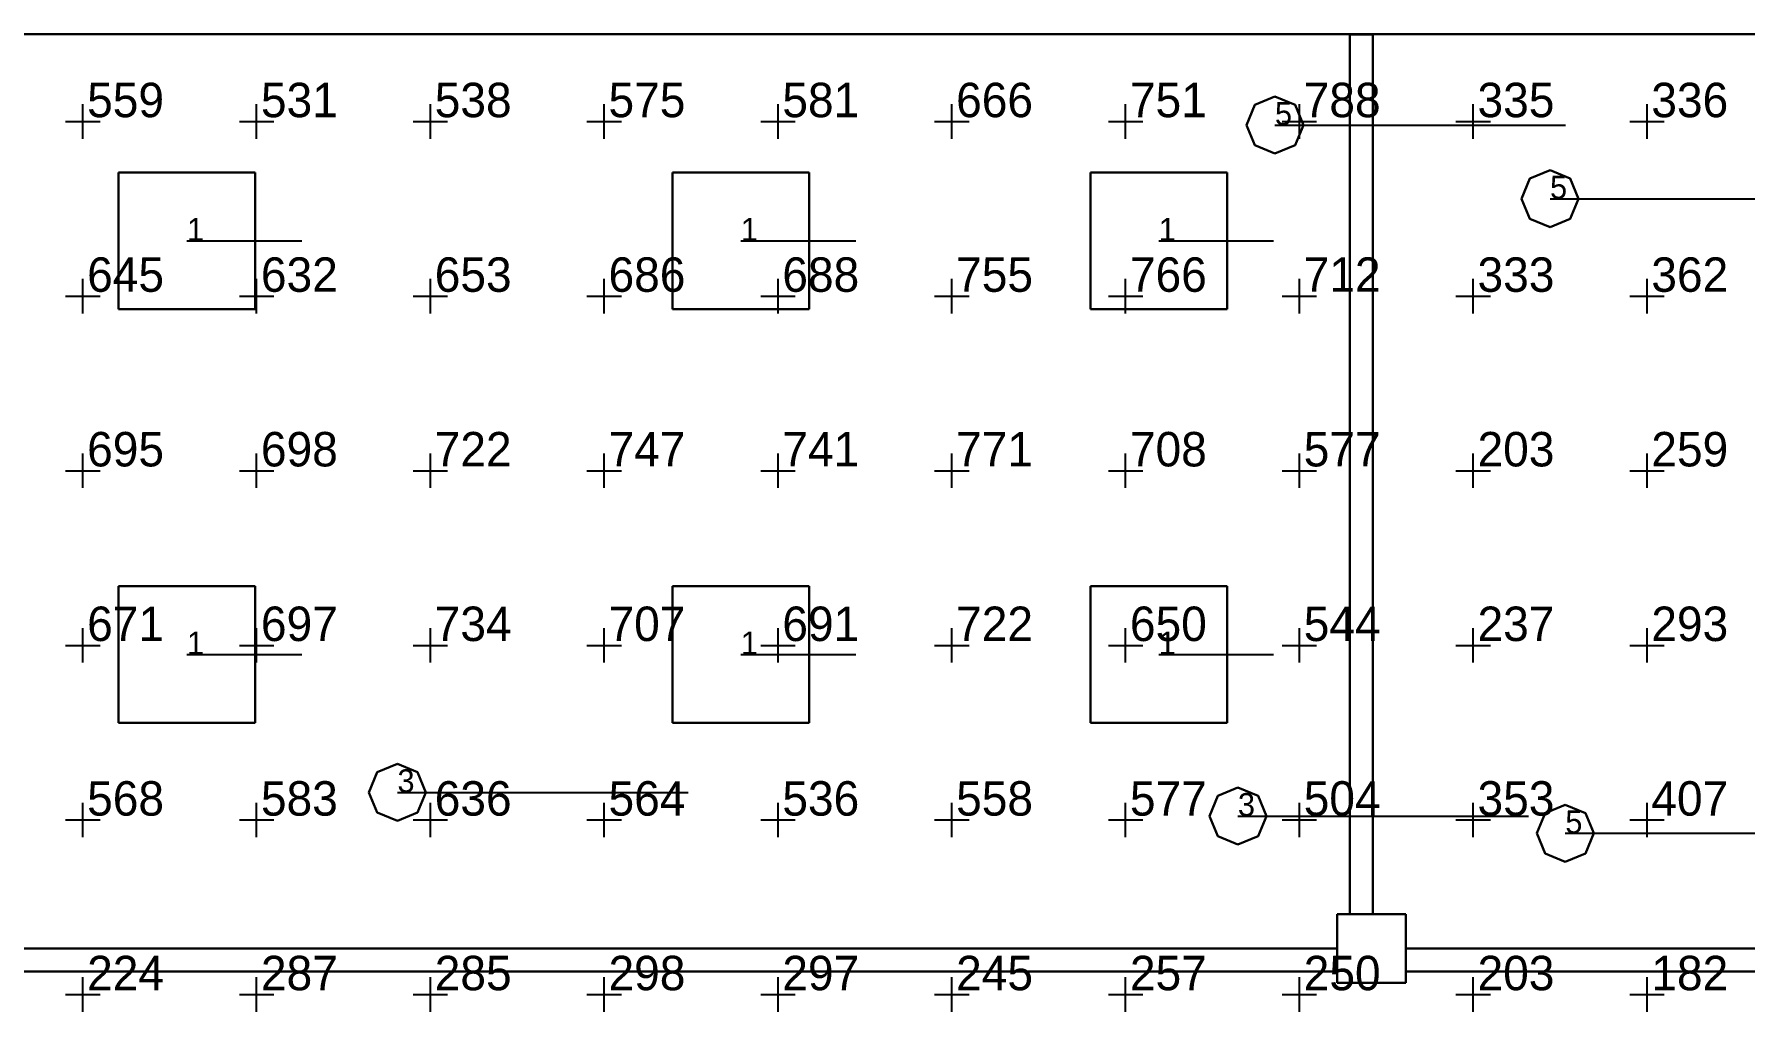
# Model space of a CAD drawing. Extents: x 0 to 48.1, y 0 to 23.7.
# Drawn here: x 6.22 to 13.66, y 18.54 to 22.8 of the extents above; entities that cross this region are included whole.
import ezdxf

# ---------------------------------------------------------------- set-up
doc = ezdxf.new("R2010")
doc.units = 0
doc.header["$MEASUREMENT"] = 0
for name, color, linetype in [('DLXFURN', 5, 'Continuous'), ('DLXLUM', 1, 'Continuous'), ('DLXLUMEX', 1, 'Continuous'), ('DLXSCENE', 7, 'Continuous'), ('DLXVAL', 3, 'Continuous')]:
    doc.layers.add(name, color=color, linetype=linetype)

# ---------------------------------------------------------------- blocks, each defined once
blk = doc.blocks.new('*U12')
for p, q in [((0.2975, 0.2975), (-0.2975, 0.2975)), ((-0.2975, 0.2975), (-0.2975, -0.2975)), ((-0.2975, 0.2975), (-0.2975, -0.2975)), ((-0.2975, -0.2975), (-0.2975, 0.2975)), ((-0.2975, 0.2975), (-0.2975, 0.2975)), ((0.2975, 0.2975), (-0.2975, 0.2975)), ((-0.2975, 0.2975), (-0.2975, 0.2975)), ((-0.2975, 0.2975), (0.2975, 0.2975)), ((-0.2975, -0.2975), (-0.2975, 0.2975)), ((-0.2975, 0.2975), (0.2975, 0.2975)), ((0.2975, -0.2975), (0.2975, 0.2975)), ((0.2975, 0.2975), (0.2975, 0.2975)), ((0.2975, -0.2975), (0.2975, 0.2975)), ((0.2975, 0.2975), (0.2975, 0.2975)), ((0.2975, 0.2975), (0.2975, -0.2975)), ((0.2975, 0.2975), (0.2975, -0.2975)), ((-0.2975, -0.2975), (0.2975, -0.2975)), ((-0.2975, -0.2975), (-0.2975, -0.2975)), ((-0.2975, -0.2975), (0.2975, -0.2975)), ((0.2975, -0.2975), (-0.2975, -0.2975)), ((-0.2975, -0.2975), (-0.2975, -0.2975)), ((0.2975, -0.2975), (-0.2975, -0.2975)), ((0.2975, -0.2975), (0.2975, -0.2975)), ((0.2975, -0.2975), (0.2975, -0.2975))]:
    blk.add_line(p, q)
at = {"color": 1}
blk.add_line((0, 0), (0.5, 0), dxfattribs=at)
at = {"layer": 'DLXLUMEX', "color": 7}
blk.add_text('1', height=0.1, dxfattribs=at).set_placement((0, 0))
blk = doc.blocks.new('*U23')
for p, q in [((0.2975, 0.2975), (-0.2975, 0.2975)), ((-0.2975, 0.2975), (-0.2975, -0.2975)), ((-0.2975, 0.2975), (-0.2975, -0.2975)), ((-0.2975, -0.2975), (-0.2975, 0.2975)), ((-0.2975, 0.2975), (-0.2975, 0.2975)), ((0.2975, 0.2975), (-0.2975, 0.2975)), ((-0.2975, 0.2975), (-0.2975, 0.2975)), ((-0.2975, 0.2975), (0.2975, 0.2975)), ((-0.2975, -0.2975), (-0.2975, 0.2975)), ((-0.2975, 0.2975), (0.2975, 0.2975)), ((0.2975, -0.2975), (0.2975, 0.2975)), ((0.2975, 0.2975), (0.2975, 0.2975)), ((0.2975, -0.2975), (0.2975, 0.2975)), ((0.2975, 0.2975), (0.2975, 0.2975)), ((0.2975, 0.2975), (0.2975, -0.2975)), ((0.2975, 0.2975), (0.2975, -0.2975)), ((-0.2975, -0.2975), (0.2975, -0.2975)), ((-0.2975, -0.2975), (-0.2975, -0.2975)), ((-0.2975, -0.2975), (0.2975, -0.2975)), ((0.2975, -0.2975), (-0.2975, -0.2975)), ((-0.2975, -0.2975), (-0.2975, -0.2975)), ((0.2975, -0.2975), (-0.2975, -0.2975)), ((0.2975, -0.2975), (0.2975, -0.2975)), ((0.2975, -0.2975), (0.2975, -0.2975))]:
    blk.add_line(p, q)
at = {"color": 1}
blk.add_line((0, 0), (0.5, 0), dxfattribs=at)
at = {"layer": 'DLXLUMEX', "color": 7}
blk.add_text('1', height=0.1, dxfattribs=at).set_placement((0, 0))
blk = doc.blocks.new('*U34')
for p, q in [((0.2975, 0.2975), (-0.2975, 0.2975)), ((-0.2975, 0.2975), (-0.2975, -0.2975)), ((-0.2975, 0.2975), (-0.2975, -0.2975)), ((-0.2975, -0.2975), (-0.2975, 0.2975)), ((-0.2975, 0.2975), (-0.2975, 0.2975)), ((0.2975, 0.2975), (-0.2975, 0.2975)), ((-0.2975, 0.2975), (-0.2975, 0.2975)), ((-0.2975, 0.2975), (0.2975, 0.2975)), ((-0.2975, -0.2975), (-0.2975, 0.2975)), ((-0.2975, 0.2975), (0.2975, 0.2975)), ((0.2975, -0.2975), (0.2975, 0.2975)), ((0.2975, 0.2975), (0.2975, 0.2975)), ((0.2975, -0.2975), (0.2975, 0.2975)), ((0.2975, 0.2975), (0.2975, 0.2975)), ((0.2975, 0.2975), (0.2975, -0.2975)), ((0.2975, 0.2975), (0.2975, -0.2975)), ((-0.2975, -0.2975), (0.2975, -0.2975)), ((-0.2975, -0.2975), (-0.2975, -0.2975)), ((-0.2975, -0.2975), (0.2975, -0.2975)), ((0.2975, -0.2975), (-0.2975, -0.2975)), ((-0.2975, -0.2975), (-0.2975, -0.2975)), ((0.2975, -0.2975), (-0.2975, -0.2975)), ((0.2975, -0.2975), (0.2975, -0.2975)), ((0.2975, -0.2975), (0.2975, -0.2975))]:
    blk.add_line(p, q)
at = {"color": 1}
blk.add_line((0, 0), (0.5, 0), dxfattribs=at)
at = {"layer": 'DLXLUMEX', "color": 7}
blk.add_text('1', height=0.1, dxfattribs=at).set_placement((0, 0))
blk = doc.blocks.new('*U45')
for p, q in [((0.2975, 0.2975), (-0.2975, 0.2975)), ((-0.2975, 0.2975), (-0.2975, -0.2975)), ((-0.2975, 0.2975), (-0.2975, -0.2975)), ((-0.2975, -0.2975), (-0.2975, 0.2975)), ((-0.2975, 0.2975), (-0.2975, 0.2975)), ((0.2975, 0.2975), (-0.2975, 0.2975)), ((-0.2975, 0.2975), (-0.2975, 0.2975)), ((-0.2975, 0.2975), (0.2975, 0.2975)), ((-0.2975, -0.2975), (-0.2975, 0.2975)), ((-0.2975, 0.2975), (0.2975, 0.2975)), ((0.2975, -0.2975), (0.2975, 0.2975)), ((0.2975, 0.2975), (0.2975, 0.2975)), ((0.2975, -0.2975), (0.2975, 0.2975)), ((0.2975, 0.2975), (0.2975, 0.2975)), ((0.2975, 0.2975), (0.2975, -0.2975)), ((0.2975, 0.2975), (0.2975, -0.2975)), ((-0.2975, -0.2975), (0.2975, -0.2975)), ((-0.2975, -0.2975), (-0.2975, -0.2975)), ((-0.2975, -0.2975), (0.2975, -0.2975)), ((0.2975, -0.2975), (-0.2975, -0.2975)), ((-0.2975, -0.2975), (-0.2975, -0.2975)), ((0.2975, -0.2975), (-0.2975, -0.2975)), ((0.2975, -0.2975), (0.2975, -0.2975)), ((0.2975, -0.2975), (0.2975, -0.2975))]:
    blk.add_line(p, q)
at = {"color": 1}
blk.add_line((0, 0), (0.5, 0), dxfattribs=at)
at = {"layer": 'DLXLUMEX', "color": 7}
blk.add_text('1', height=0.1, dxfattribs=at).set_placement((0, 0))
blk = doc.blocks.new('*U56')
for p, q in [((0.2975, 0.2975), (-0.2975, 0.2975)), ((-0.2975, 0.2975), (-0.2975, -0.2975)), ((-0.2975, 0.2975), (-0.2975, -0.2975)), ((-0.2975, -0.2975), (-0.2975, 0.2975)), ((-0.2975, 0.2975), (-0.2975, 0.2975)), ((0.2975, 0.2975), (-0.2975, 0.2975)), ((-0.2975, 0.2975), (-0.2975, 0.2975)), ((-0.2975, 0.2975), (0.2975, 0.2975)), ((-0.2975, -0.2975), (-0.2975, 0.2975)), ((-0.2975, 0.2975), (0.2975, 0.2975)), ((0.2975, -0.2975), (0.2975, 0.2975)), ((0.2975, 0.2975), (0.2975, 0.2975)), ((0.2975, -0.2975), (0.2975, 0.2975)), ((0.2975, 0.2975), (0.2975, 0.2975)), ((0.2975, 0.2975), (0.2975, -0.2975)), ((0.2975, 0.2975), (0.2975, -0.2975)), ((-0.2975, -0.2975), (0.2975, -0.2975)), ((-0.2975, -0.2975), (-0.2975, -0.2975)), ((-0.2975, -0.2975), (0.2975, -0.2975)), ((0.2975, -0.2975), (-0.2975, -0.2975)), ((-0.2975, -0.2975), (-0.2975, -0.2975)), ((0.2975, -0.2975), (-0.2975, -0.2975)), ((0.2975, -0.2975), (0.2975, -0.2975)), ((0.2975, -0.2975), (0.2975, -0.2975))]:
    blk.add_line(p, q)
at = {"color": 1}
blk.add_line((0, 0), (0.5, 0), dxfattribs=at)
at = {"layer": 'DLXLUMEX', "color": 7}
blk.add_text('1', height=0.1, dxfattribs=at).set_placement((0, 0))
blk = doc.blocks.new('*U67')
for p, q in [((0.2975, 0.2975), (-0.2975, 0.2975)), ((-0.2975, 0.2975), (-0.2975, -0.2975)), ((-0.2975, 0.2975), (-0.2975, -0.2975)), ((-0.2975, -0.2975), (-0.2975, 0.2975)), ((-0.2975, 0.2975), (-0.2975, 0.2975)), ((0.2975, 0.2975), (-0.2975, 0.2975)), ((-0.2975, 0.2975), (-0.2975, 0.2975)), ((-0.2975, 0.2975), (0.2975, 0.2975)), ((-0.2975, -0.2975), (-0.2975, 0.2975)), ((-0.2975, 0.2975), (0.2975, 0.2975)), ((0.2975, -0.2975), (0.2975, 0.2975)), ((0.2975, 0.2975), (0.2975, 0.2975)), ((0.2975, -0.2975), (0.2975, 0.2975)), ((0.2975, 0.2975), (0.2975, 0.2975)), ((0.2975, 0.2975), (0.2975, -0.2975)), ((0.2975, 0.2975), (0.2975, -0.2975)), ((-0.2975, -0.2975), (0.2975, -0.2975)), ((-0.2975, -0.2975), (-0.2975, -0.2975)), ((-0.2975, -0.2975), (0.2975, -0.2975)), ((0.2975, -0.2975), (-0.2975, -0.2975)), ((-0.2975, -0.2975), (-0.2975, -0.2975)), ((0.2975, -0.2975), (-0.2975, -0.2975)), ((0.2975, -0.2975), (0.2975, -0.2975)), ((0.2975, -0.2975), (0.2975, -0.2975))]:
    blk.add_line(p, q)
at = {"color": 1}
blk.add_line((0, 0), (0.5, 0), dxfattribs=at)
at = {"layer": 'DLXLUMEX', "color": 7}
blk.add_text('1', height=0.1, dxfattribs=at).set_placement((0, 0))
blk = doc.blocks.new('*U134')
for p, q in [((-0.124, 0), (-0.0877, 0.0877)), ((-0.0877, 0.0877), (-0.124, 0)), ((-0.0877, 0.0877), (-0.124, 0)), ((-0.124, 0), (-0.0877, 0.0877)), ((-0.0877, 0.0877), (0, 0.124)), ((0, 0.124), (-0.0877, 0.0877)), ((0, 0.124), (-0.0877, 0.0877)), ((-0.0877, 0.0877), (0, 0.124)), ((-0.0877, 0.0877), (-0.0877, 0.0877)), ((-0.0877, 0.0877), (-0.0877, 0.0877)), ((0, 0.124), (0.0877, 0.0877)), ((0.0877, 0.0877), (0, 0.124)), ((0, 0.124), (0, 0.124)), ((0.0877, 0.0877), (0, 0.124)), ((0, 0.124), (0, 0.124)), ((0, 0.124), (0.0877, 0.0877)), ((0.0877, 0.0877), (0.124, 0)), ((0.124, 0), (0.0877, 0.0877)), ((0.0877, 0.0877), (0.0877, 0.0877)), ((0.124, 0), (0.0877, 0.0877)), ((0.0877, 0.0877), (0.0877, 0.0877)), ((0.0877, 0.0877), (0.124, 0)), ((-0.0877, -0.0877), (-0.124, 0)), ((-0.124, 0), (-0.0877, -0.0877)), ((-0.124, 0), (-0.124, 0)), ((-0.124, 0), (-0.0877, -0.0877)), ((-0.0877, -0.0877), (-0.124, 0)), ((-0.124, 0), (-0.124, 0)), ((0.124, 0), (0.0877, -0.0877)), ((0.0877, -0.0877), (0.124, 0)), ((0.0877, -0.0877), (0.124, 0)), ((0.124, 0), (0.0877, -0.0877)), ((0.124, 0), (0.124, 0)), ((0.124, 0), (0.124, 0)), ((0, -0.124), (-0.0877, -0.0877)), ((-0.0877, -0.0877), (0, -0.124)), ((-0.0877, -0.0877), (-0.0877, -0.0877)), ((-0.0877, -0.0877), (0, -0.124)), ((0, -0.124), (-0.0877, -0.0877)), ((-0.0877, -0.0877), (-0.0877, -0.0877)), ((0.0877, -0.0877), (0, -0.124)), ((0, -0.124), (0.0877, -0.0877)), ((0, -0.124), (0.0877, -0.0877)), ((0.0877, -0.0877), (0, -0.124)), ((0, -0.124), (0, -0.124)), ((0, -0.124), (0, -0.124)), ((0.0877, -0.0877), (0.0877, -0.0877)), ((0.0877, -0.0877), (0.0877, -0.0877))]:
    blk.add_line(p, q)
at = {"color": 1}
blk.add_line((0, 0), (1.265, 0), dxfattribs=at)
at = {"layer": 'DLXLUMEX', "color": 7}
blk.add_text('5', height=0.1, dxfattribs=at).set_placement((0, 0))
blk = doc.blocks.new('*U145')
for p, q in [((-0.124, 0), (-0.0877, 0.0877)), ((-0.0877, 0.0877), (-0.124, 0)), ((-0.0877, 0.0877), (-0.124, 0)), ((-0.124, 0), (-0.0877, 0.0877)), ((-0.0877, 0.0877), (0, 0.124)), ((0, 0.124), (-0.0877, 0.0877)), ((0, 0.124), (-0.0877, 0.0877)), ((-0.0877, 0.0877), (0, 0.124)), ((-0.0877, 0.0877), (-0.0877, 0.0877)), ((-0.0877, 0.0877), (-0.0877, 0.0877)), ((0, 0.124), (0.0877, 0.0877)), ((0.0877, 0.0877), (0, 0.124)), ((0, 0.124), (0, 0.124)), ((0.0877, 0.0877), (0, 0.124)), ((0, 0.124), (0, 0.124)), ((0, 0.124), (0.0877, 0.0877)), ((0.0877, 0.0877), (0.124, 0)), ((0.124, 0), (0.0877, 0.0877)), ((0.0877, 0.0877), (0.0877, 0.0877)), ((0.124, 0), (0.0877, 0.0877)), ((0.0877, 0.0877), (0.0877, 0.0877)), ((0.0877, 0.0877), (0.124, 0)), ((-0.0877, -0.0877), (-0.124, 0)), ((-0.124, 0), (-0.0877, -0.0877)), ((-0.124, 0), (-0.124, 0)), ((-0.124, 0), (-0.0877, -0.0877)), ((-0.0877, -0.0877), (-0.124, 0)), ((-0.124, 0), (-0.124, 0)), ((0.124, 0), (0.0877, -0.0877)), ((0.0877, -0.0877), (0.124, 0)), ((0.0877, -0.0877), (0.124, 0)), ((0.124, 0), (0.0877, -0.0877)), ((0.124, 0), (0.124, 0)), ((0.124, 0), (0.124, 0)), ((0, -0.124), (-0.0877, -0.0877)), ((-0.0877, -0.0877), (0, -0.124)), ((-0.0877, -0.0877), (-0.0877, -0.0877)), ((-0.0877, -0.0877), (0, -0.124)), ((0, -0.124), (-0.0877, -0.0877)), ((-0.0877, -0.0877), (-0.0877, -0.0877)), ((0.0877, -0.0877), (0, -0.124)), ((0, -0.124), (0.0877, -0.0877)), ((0, -0.124), (0.0877, -0.0877)), ((0.0877, -0.0877), (0, -0.124)), ((0, -0.124), (0, -0.124)), ((0, -0.124), (0, -0.124)), ((0.0877, -0.0877), (0.0877, -0.0877)), ((0.0877, -0.0877), (0.0877, -0.0877))]:
    blk.add_line(p, q)
at = {"color": 1}
blk.add_line((0, 0), (1.265, 0), dxfattribs=at)
at = {"layer": 'DLXLUMEX', "color": 7}
blk.add_text('3', height=0.1, dxfattribs=at).set_placement((0, 0))
blk = doc.blocks.new('*U154')
for p, q in [((-0.124, 0), (-0.0877, 0.0877)), ((-0.0877, 0.0877), (-0.124, 0)), ((-0.0877, 0.0877), (-0.124, 0)), ((-0.124, 0), (-0.0877, 0.0877)), ((-0.0877, 0.0877), (0, 0.124)), ((0, 0.124), (-0.0877, 0.0877)), ((0, 0.124), (-0.0877, 0.0877)), ((-0.0877, 0.0877), (0, 0.124)), ((-0.0877, 0.0877), (-0.0877, 0.0877)), ((-0.0877, 0.0877), (-0.0877, 0.0877)), ((0, 0.124), (0.0877, 0.0877)), ((0.0877, 0.0877), (0, 0.124)), ((0, 0.124), (0, 0.124)), ((0.0877, 0.0877), (0, 0.124)), ((0, 0.124), (0, 0.124)), ((0, 0.124), (0.0877, 0.0877)), ((0.0877, 0.0877), (0.124, 0)), ((0.124, 0), (0.0877, 0.0877)), ((0.0877, 0.0877), (0.0877, 0.0877)), ((0.124, 0), (0.0877, 0.0877)), ((0.0877, 0.0877), (0.0877, 0.0877)), ((0.0877, 0.0877), (0.124, 0)), ((-0.0877, -0.0877), (-0.124, 0)), ((-0.124, 0), (-0.0877, -0.0877)), ((-0.124, 0), (-0.124, 0)), ((-0.124, 0), (-0.0877, -0.0877)), ((-0.0877, -0.0877), (-0.124, 0)), ((-0.124, 0), (-0.124, 0)), ((0.124, 0), (0.0877, -0.0877)), ((0.0877, -0.0877), (0.124, 0)), ((0.0877, -0.0877), (0.124, 0)), ((0.124, 0), (0.0877, -0.0877)), ((0.124, 0), (0.124, 0)), ((0.124, 0), (0.124, 0)), ((0, -0.124), (-0.0877, -0.0877)), ((-0.0877, -0.0877), (0, -0.124)), ((-0.0877, -0.0877), (-0.0877, -0.0877)), ((-0.0877, -0.0877), (0, -0.124)), ((0, -0.124), (-0.0877, -0.0877)), ((-0.0877, -0.0877), (-0.0877, -0.0877)), ((0.0877, -0.0877), (0, -0.124)), ((0, -0.124), (0.0877, -0.0877)), ((0, -0.124), (0.0877, -0.0877)), ((0.0877, -0.0877), (0, -0.124)), ((0, -0.124), (0, -0.124)), ((0, -0.124), (0, -0.124)), ((0.0877, -0.0877), (0.0877, -0.0877)), ((0.0877, -0.0877), (0.0877, -0.0877))]:
    blk.add_line(p, q)
at = {"color": 1}
blk.add_line((0, 0), (1.265, 0), dxfattribs=at)
at = {"layer": 'DLXLUMEX', "color": 7}
blk.add_text('3', height=0.1, dxfattribs=at).set_placement((0, 0))
blk = doc.blocks.new('*U159')
for p, q in [((-0.124, 0), (-0.0877, 0.0877)), ((-0.0877, 0.0877), (-0.124, 0)), ((-0.0877, 0.0877), (-0.124, 0)), ((-0.124, 0), (-0.0877, 0.0877)), ((-0.0877, 0.0877), (0, 0.124)), ((0, 0.124), (-0.0877, 0.0877)), ((0, 0.124), (-0.0877, 0.0877)), ((-0.0877, 0.0877), (0, 0.124)), ((-0.0877, 0.0877), (-0.0877, 0.0877)), ((-0.0877, 0.0877), (-0.0877, 0.0877)), ((0, 0.124), (0.0877, 0.0877)), ((0.0877, 0.0877), (0, 0.124)), ((0, 0.124), (0, 0.124)), ((0.0877, 0.0877), (0, 0.124)), ((0, 0.124), (0, 0.124)), ((0, 0.124), (0.0877, 0.0877)), ((0.0877, 0.0877), (0.124, 0)), ((0.124, 0), (0.0877, 0.0877)), ((0.0877, 0.0877), (0.0877, 0.0877)), ((0.124, 0), (0.0877, 0.0877)), ((0.0877, 0.0877), (0.0877, 0.0877)), ((0.0877, 0.0877), (0.124, 0)), ((-0.0877, -0.0877), (-0.124, 0)), ((-0.124, 0), (-0.0877, -0.0877)), ((-0.124, 0), (-0.124, 0)), ((-0.124, 0), (-0.0877, -0.0877)), ((-0.0877, -0.0877), (-0.124, 0)), ((-0.124, 0), (-0.124, 0)), ((0.124, 0), (0.0877, -0.0877)), ((0.0877, -0.0877), (0.124, 0)), ((0.0877, -0.0877), (0.124, 0)), ((0.124, 0), (0.0877, -0.0877)), ((0.124, 0), (0.124, 0)), ((0.124, 0), (0.124, 0)), ((0, -0.124), (-0.0877, -0.0877)), ((-0.0877, -0.0877), (0, -0.124)), ((-0.0877, -0.0877), (-0.0877, -0.0877)), ((-0.0877, -0.0877), (0, -0.124)), ((0, -0.124), (-0.0877, -0.0877)), ((-0.0877, -0.0877), (-0.0877, -0.0877)), ((0.0877, -0.0877), (0, -0.124)), ((0, -0.124), (0.0877, -0.0877)), ((0, -0.124), (0.0877, -0.0877)), ((0.0877, -0.0877), (0, -0.124)), ((0, -0.124), (0, -0.124)), ((0, -0.124), (0, -0.124)), ((0.0877, -0.0877), (0.0877, -0.0877)), ((0.0877, -0.0877), (0.0877, -0.0877))]:
    blk.add_line(p, q)
at = {"color": 1}
blk.add_line((0, 0), (1.265, 0), dxfattribs=at)
at = {"layer": 'DLXLUMEX', "color": 7}
blk.add_text('5', height=0.1, dxfattribs=at).set_placement((0, 0))
blk = doc.blocks.new('*U161')
for p, q in [((-0.124, 0), (-0.0877, 0.0877)), ((-0.0877, 0.0877), (-0.124, 0)), ((-0.0877, 0.0877), (-0.124, 0)), ((-0.124, 0), (-0.0877, 0.0877)), ((-0.0877, 0.0877), (0, 0.124)), ((0, 0.124), (-0.0877, 0.0877)), ((0, 0.124), (-0.0877, 0.0877)), ((-0.0877, 0.0877), (0, 0.124)), ((-0.0877, 0.0877), (-0.0877, 0.0877)), ((-0.0877, 0.0877), (-0.0877, 0.0877)), ((0, 0.124), (0.0877, 0.0877)), ((0.0877, 0.0877), (0, 0.124)), ((0, 0.124), (0, 0.124)), ((0.0877, 0.0877), (0, 0.124)), ((0, 0.124), (0, 0.124)), ((0, 0.124), (0.0877, 0.0877)), ((0.0877, 0.0877), (0.124, 0)), ((0.124, 0), (0.0877, 0.0877)), ((0.0877, 0.0877), (0.0877, 0.0877)), ((0.124, 0), (0.0877, 0.0877)), ((0.0877, 0.0877), (0.0877, 0.0877)), ((0.0877, 0.0877), (0.124, 0)), ((-0.0877, -0.0877), (-0.124, 0)), ((-0.124, 0), (-0.0877, -0.0877)), ((-0.124, 0), (-0.124, 0)), ((-0.124, 0), (-0.0877, -0.0877)), ((-0.0877, -0.0877), (-0.124, 0)), ((-0.124, 0), (-0.124, 0)), ((0.124, 0), (0.0877, -0.0877)), ((0.0877, -0.0877), (0.124, 0)), ((0.0877, -0.0877), (0.124, 0)), ((0.124, 0), (0.0877, -0.0877)), ((0.124, 0), (0.124, 0)), ((0.124, 0), (0.124, 0)), ((0, -0.124), (-0.0877, -0.0877)), ((-0.0877, -0.0877), (0, -0.124)), ((-0.0877, -0.0877), (-0.0877, -0.0877)), ((-0.0877, -0.0877), (0, -0.124)), ((0, -0.124), (-0.0877, -0.0877)), ((-0.0877, -0.0877), (-0.0877, -0.0877)), ((0.0877, -0.0877), (0, -0.124)), ((0, -0.124), (0.0877, -0.0877)), ((0, -0.124), (0.0877, -0.0877)), ((0.0877, -0.0877), (0, -0.124)), ((0, -0.124), (0, -0.124)), ((0, -0.124), (0, -0.124)), ((0.0877, -0.0877), (0.0877, -0.0877)), ((0.0877, -0.0877), (0.0877, -0.0877))]:
    blk.add_line(p, q)
at = {"color": 1}
blk.add_line((0, 0), (1.265, 0), dxfattribs=at)
at = {"layer": 'DLXLUMEX', "color": 7}
blk.add_text('5', height=0.1, dxfattribs=at).set_placement((0, 0))
blk = doc.blocks.new('*U70')
for p, q in [((6.666, -0.1), (0.6521, -0.1)), ((0.6521, -0.1), (6.666, -0.1)), ((6.666, -0.1), (6.666, -0.1)), ((19.18, -0.1), (6.966, -0.1)), ((6.966, -0.1), (6.966, -0.1)), ((6.966, -0.1), (19.18, -0.1)), ((6.666, -0.2), (0.776, -0.2)), ((0.776, -0.2), (6.666, -0.2)), ((6.666, -0.2), (6.666, -0.2)), ((19.176, -0.2), (6.966, -0.2)), ((6.966, -0.2), (6.966, -0.2)), ((6.966, -0.2), (19.176, -0.2))]:
    blk.add_line(p, q)
blk = doc.blocks.new('*U72')
for p, q in [((0.2, 4.0794), (0.1, 4.0794)), ((0.1, 4.0794), (0.1, 4.0794)), ((0.1, 4.0794), (0.2, 4.0794)), ((0.1, 0.2506), (0.1, 4.0794)), ((0.1, 4.0794), (0.1, 4.0794)), ((0.1, 4.0794), (0.1, 0.2506)), ((0.2, 4.0794), (0.2, 4.0794)), ((0.2, 0.2506), (0.2, 4.0794)), ((0.2, 4.0794), (0.2, 4.0794)), ((0.2, 4.0794), (0.2, 0.2506)), ((0.1, 0.2506), (0.1, 0.2506)), ((0.2, 0.2506), (0.2, 0.2506))]:
    blk.add_line(p, q)
blk = doc.blocks.new('*U136')
for p, q in [((0, 22.8), (26.4, 22.8)), ((26.4, 22.8), (0, 22.8))]:
    blk.add_line(p, q)
blk = doc.blocks.new('*U137')
for p, q in [((0, 22.8), (26.4, 22.8)), ((11.89, 18.9706), (11.89, 18.6706)), ((12.19, 18.9706), (11.89, 18.9706)), ((12.19, 18.6706), (12.19, 18.9706)), ((11.89, 18.6706), (12.19, 18.6706))]:
    blk.add_line(p, q)
blk = doc.blocks.new('*U138')
for p, q in [((26.4, 22.8), (0, 22.8)), ((11.89, 18.6706), (11.89, 18.9706)), ((11.89, 18.9706), (12.19, 18.9706)), ((12.19, 18.9706), (12.19, 18.6706)), ((12.19, 18.6706), (11.89, 18.6706))]:
    blk.add_line(p, q)
blk = doc.blocks.new('*U143')
for p, q in [((-0.15, 0.15), (-0.15, -0.15)), ((-0.15, -0.15), (-0.15, 0.15)), ((-0.15, 0.15), (-0.15, 0.15)), ((0.15, 0.15), (-0.15, 0.15)), ((-0.15, 0.15), (-0.15, 0.15)), ((-0.15, 0.15), (0.15, 0.15)), ((0.15, 0.15), (0.15, 0.15)), ((0.15, -0.15), (0.15, 0.15)), ((0.15, 0.15), (0.15, 0.15)), ((0.15, 0.15), (0.15, -0.15)), ((-0.15, -0.15), (-0.15, -0.15)), ((-0.15, -0.15), (0.15, -0.15)), ((0.15, -0.15), (-0.15, -0.15)), ((-0.15, -0.15), (-0.15, -0.15)), ((0.15, -0.15), (0.15, -0.15)), ((0.15, -0.15), (0.15, -0.15))]:
    blk.add_line(p, q)
blk = doc.blocks.new('*U149')
for p, q in [((6.8877, 22.8), (9.8877, 22.8)), ((9.8877, 22.8), (6.8877, 22.8)), ((6.8877, 22.8), (6.8877, 22.8)), ((9.8877, 22.8), (9.8877, 22.8)), ((12.7564, 22.8), (15.7564, 22.8)), ((15.7564, 22.8), (12.7564, 22.8)), ((12.7564, 22.8), (12.7564, 22.8))]:
    blk.add_line(p, q)
blk = doc.blocks.new('*U152')
for p, q in [((6.4304, 22.345, 0.7), (6.4304, 22.495, 0.7)), ((7.187, 22.345, 0.7), (7.187, 22.495, 0.7)), ((7.9435, 22.345, 0.7), (7.9435, 22.495, 0.7)), ((8.7, 22.345, 0.7), (8.7, 22.495, 0.7)), ((9.4565, 22.345, 0.7), (9.4565, 22.495, 0.7)), ((10.213, 22.345, 0.7), (10.213, 22.495, 0.7)), ((10.9696, 22.345, 0.7), (10.9696, 22.495, 0.7)), ((11.7261, 22.345, 0.7), (11.7261, 22.495, 0.7)), ((12.4826, 22.345, 0.7), (12.4826, 22.495, 0.7)), ((13.2391, 22.345, 0.7), (13.2391, 22.495, 0.7)), ((6.3554, 22.42, 0.7), (6.5054, 22.42, 0.7)), ((7.112, 22.42, 0.7), (7.262, 22.42, 0.7)), ((7.8685, 22.42, 0.7), (8.0185, 22.42, 0.7)), ((8.625, 22.42, 0.7), (8.775, 22.42, 0.7)), ((9.3815, 22.42, 0.7), (9.5315, 22.42, 0.7)), ((10.138, 22.42, 0.7), (10.288, 22.42, 0.7)), ((10.8946, 22.42, 0.7), (11.0446, 22.42, 0.7)), ((11.6511, 22.42, 0.7), (11.8011, 22.42, 0.7)), ((12.4076, 22.42, 0.7), (12.5576, 22.42, 0.7)), ((13.1641, 22.42, 0.7), (13.3141, 22.42, 0.7)), ((6.4304, 21.585, 0.7), (6.4304, 21.735, 0.7)), ((7.187, 21.585, 0.7), (7.187, 21.735, 0.7)), ((7.9435, 21.585, 0.7), (7.9435, 21.735, 0.7)), ((8.7, 21.585, 0.7), (8.7, 21.735, 0.7)), ((9.4565, 21.585, 0.7), (9.4565, 21.735, 0.7)), ((10.213, 21.585, 0.7), (10.213, 21.735, 0.7)), ((10.9696, 21.585, 0.7), (10.9696, 21.735, 0.7)), ((11.7261, 21.585, 0.7), (11.7261, 21.735, 0.7)), ((12.4826, 21.585, 0.7), (12.4826, 21.735, 0.7)), ((13.2391, 21.585, 0.7), (13.2391, 21.735, 0.7)), ((6.3554, 21.66, 0.7), (6.5054, 21.66, 0.7)), ((7.112, 21.66, 0.7), (7.262, 21.66, 0.7)), ((7.8685, 21.66, 0.7), (8.0185, 21.66, 0.7)), ((8.625, 21.66, 0.7), (8.775, 21.66, 0.7)), ((9.3815, 21.66, 0.7), (9.5315, 21.66, 0.7)), ((10.138, 21.66, 0.7), (10.288, 21.66, 0.7)), ((10.8946, 21.66, 0.7), (11.0446, 21.66, 0.7)), ((11.6511, 21.66, 0.7), (11.8011, 21.66, 0.7)), ((12.4076, 21.66, 0.7), (12.5576, 21.66, 0.7)), ((13.1641, 21.66, 0.7), (13.3141, 21.66, 0.7)), ((6.4304, 20.825, 0.7), (6.4304, 20.975, 0.7)), ((7.187, 20.825, 0.7), (7.187, 20.975, 0.7)), ((7.9435, 20.825, 0.7), (7.9435, 20.975, 0.7)), ((8.7, 20.825, 0.7), (8.7, 20.975, 0.7)), ((9.4565, 20.825, 0.7), (9.4565, 20.975, 0.7)), ((10.213, 20.825, 0.7), (10.213, 20.975, 0.7)), ((10.9696, 20.825, 0.7), (10.9696, 20.975, 0.7)), ((11.7261, 20.825, 0.7), (11.7261, 20.975, 0.7)), ((12.4826, 20.825, 0.7), (12.4826, 20.975, 0.7)), ((13.2391, 20.825, 0.7), (13.2391, 20.975, 0.7)), ((6.3554, 20.9, 0.7), (6.5054, 20.9, 0.7)), ((7.112, 20.9, 0.7), (7.262, 20.9, 0.7)), ((7.8685, 20.9, 0.7), (8.0185, 20.9, 0.7)), ((8.625, 20.9, 0.7), (8.775, 20.9, 0.7)), ((9.3815, 20.9, 0.7), (9.5315, 20.9, 0.7)), ((10.138, 20.9, 0.7), (10.288, 20.9, 0.7)), ((10.8946, 20.9, 0.7), (11.0446, 20.9, 0.7)), ((11.6511, 20.9, 0.7), (11.8011, 20.9, 0.7)), ((12.4076, 20.9, 0.7), (12.5576, 20.9, 0.7)), ((13.1641, 20.9, 0.7), (13.3141, 20.9, 0.7)), ((6.4304, 20.065, 0.7), (6.4304, 20.215, 0.7)), ((7.187, 20.065, 0.7), (7.187, 20.215, 0.7)), ((7.9435, 20.065, 0.7), (7.9435, 20.215, 0.7)), ((8.7, 20.065, 0.7), (8.7, 20.215, 0.7)), ((9.4565, 20.065, 0.7), (9.4565, 20.215, 0.7)), ((10.213, 20.065, 0.7), (10.213, 20.215, 0.7)), ((10.9696, 20.065, 0.7), (10.9696, 20.215, 0.7)), ((11.7261, 20.065, 0.7), (11.7261, 20.215, 0.7)), ((12.4826, 20.065, 0.7), (12.4826, 20.215, 0.7)), ((13.2391, 20.065, 0.7), (13.2391, 20.215, 0.7)), ((6.3554, 20.14, 0.7), (6.5054, 20.14, 0.7)), ((7.112, 20.14, 0.7), (7.262, 20.14, 0.7)), ((7.8685, 20.14, 0.7), (8.0185, 20.14, 0.7)), ((8.625, 20.14, 0.7), (8.775, 20.14, 0.7)), ((9.3815, 20.14, 0.7), (9.5315, 20.14, 0.7)), ((10.138, 20.14, 0.7), (10.288, 20.14, 0.7)), ((10.8946, 20.14, 0.7), (11.0446, 20.14, 0.7)), ((11.6511, 20.14, 0.7), (11.8011, 20.14, 0.7)), ((12.4076, 20.14, 0.7), (12.5576, 20.14, 0.7)), ((13.1641, 20.14, 0.7), (13.3141, 20.14, 0.7)), ((6.4304, 19.305, 0.7), (6.4304, 19.455, 0.7)), ((7.187, 19.305, 0.7), (7.187, 19.455, 0.7)), ((7.9435, 19.305, 0.7), (7.9435, 19.455, 0.7)), ((8.7, 19.305, 0.7), (8.7, 19.455, 0.7)), ((9.4565, 19.305, 0.7), (9.4565, 19.455, 0.7)), ((10.213, 19.305, 0.7), (10.213, 19.455, 0.7)), ((10.9696, 19.305, 0.7), (10.9696, 19.455, 0.7)), ((11.7261, 19.305, 0.7), (11.7261, 19.455, 0.7)), ((12.4826, 19.305, 0.7), (12.4826, 19.455, 0.7)), ((13.2391, 19.305, 0.7), (13.2391, 19.455, 0.7)), ((6.3554, 19.38, 0.7), (6.5054, 19.38, 0.7)), ((7.112, 19.38, 0.7), (7.262, 19.38, 0.7)), ((7.8685, 19.38, 0.7), (8.0185, 19.38, 0.7)), ((8.625, 19.38, 0.7), (8.775, 19.38, 0.7)), ((9.3815, 19.38, 0.7), (9.5315, 19.38, 0.7)), ((10.138, 19.38, 0.7), (10.288, 19.38, 0.7)), ((10.8946, 19.38, 0.7), (11.0446, 19.38, 0.7)), ((11.6511, 19.38, 0.7), (11.8011, 19.38, 0.7)), ((12.4076, 19.38, 0.7), (12.5576, 19.38, 0.7)), ((13.1641, 19.38, 0.7), (13.3141, 19.38, 0.7)), ((6.4304, 18.545, 0.7), (6.4304, 18.695, 0.7)), ((7.187, 18.545, 0.7), (7.187, 18.695, 0.7)), ((7.9435, 18.545, 0.7), (7.9435, 18.695, 0.7)), ((8.7, 18.545, 0.7), (8.7, 18.695, 0.7)), ((9.4565, 18.545, 0.7), (9.4565, 18.695, 0.7)), ((10.213, 18.545, 0.7), (10.213, 18.695, 0.7)), ((10.9696, 18.545, 0.7), (10.9696, 18.695, 0.7)), ((11.7261, 18.545, 0.7), (11.7261, 18.695, 0.7)), ((12.4826, 18.545, 0.7), (12.4826, 18.695, 0.7)), ((13.2391, 18.545, 0.7), (13.2391, 18.695, 0.7)), ((6.3554, 18.62, 0.7), (6.5054, 18.62, 0.7)), ((7.112, 18.62, 0.7), (7.262, 18.62, 0.7)), ((7.8685, 18.62, 0.7), (8.0185, 18.62, 0.7)), ((8.625, 18.62, 0.7), (8.775, 18.62, 0.7)), ((9.3815, 18.62, 0.7), (9.5315, 18.62, 0.7)), ((10.138, 18.62, 0.7), (10.288, 18.62, 0.7)), ((10.8946, 18.62, 0.7), (11.0446, 18.62, 0.7)), ((11.6511, 18.62, 0.7), (11.8011, 18.62, 0.7)), ((12.4076, 18.62, 0.7), (12.5576, 18.62, 0.7)), ((13.1641, 18.62, 0.7), (13.3141, 18.62, 0.7))]:
    blk.add_line(p, q)
at = {"layer": 'DLXVAL'}
for s, p in [('559', (6.4492, 22.4387, 0.7)), ('531', (7.2057, 22.4387, 0.7)), ('538', (7.9622, 22.4387, 0.7)), ('575', (8.7187, 22.4387, 0.7)), ('581', (9.4753, 22.4387, 0.7)), ('666', (10.2318, 22.4387, 0.7)), ('751', (10.9883, 22.4387, 0.7)), ('788', (11.7448, 22.4387, 0.7)), ('335', (12.5014, 22.4387, 0.7)), ('336', (13.2579, 22.4387, 0.7)), ('645', (6.4492, 21.6787, 0.7)), ('632', (7.2057, 21.6787, 0.7)), ('653', (7.9622, 21.6787, 0.7)), ('686', (8.7187, 21.6787, 0.7)), ('688', (9.4753, 21.6787, 0.7)), ('755', (10.2318, 21.6787, 0.7)), ('766', (10.9883, 21.6787, 0.7)), ('712', (11.7448, 21.6787, 0.7)), ('333', (12.5014, 21.6787, 0.7)), ('362', (13.2579, 21.6787, 0.7)), ('695', (6.4492, 20.9187, 0.7)), ('698', (7.2057, 20.9187, 0.7)), ('722', (7.9622, 20.9187, 0.7)), ('747', (8.7187, 20.9187, 0.7)), ('741', (9.4753, 20.9187, 0.7)), ('771', (10.2318, 20.9187, 0.7)), ('708', (10.9883, 20.9187, 0.7)), ('577', (11.7448, 20.9187, 0.7)), ('203', (12.5014, 20.9187, 0.7)), ('259', (13.2579, 20.9187, 0.7)), ('671', (6.4492, 20.1587, 0.7)), ('697', (7.2057, 20.1587, 0.7)), ('734', (7.9622, 20.1587, 0.7)), ('707', (8.7187, 20.1587, 0.7)), ('691', (9.4753, 20.1587, 0.7)), ('722', (10.2318, 20.1587, 0.7)), ('650', (10.9883, 20.1587, 0.7)), ('544', (11.7448, 20.1587, 0.7)), ('237', (12.5014, 20.1587, 0.7)), ('293', (13.2579, 20.1587, 0.7)), ('568', (6.4492, 19.3987, 0.7)), ('583', (7.2057, 19.3987, 0.7)), ('636', (7.9622, 19.3987, 0.7)), ('564', (8.7187, 19.3987, 0.7)), ('536', (9.4753, 19.3987, 0.7)), ('558', (10.2318, 19.3987, 0.7)), ('577', (10.9883, 19.3987, 0.7)), ('504', (11.7448, 19.3987, 0.7)), ('353', (12.5014, 19.3987, 0.7)), ('407', (13.2579, 19.3987, 0.7)), ('224', (6.4492, 18.6387, 0.7)), ('287', (7.2057, 18.6387, 0.7)), ('285', (7.9622, 18.6387, 0.7)), ('298', (8.7187, 18.6387, 0.7)), ('297', (9.4753, 18.6387, 0.7)), ('245', (10.2318, 18.6387, 0.7)), ('257', (10.9883, 18.6387, 0.7)), ('250', (11.7448, 18.6387, 0.7)), ('203', (12.5014, 18.6387, 0.7)), ('182', (13.2579, 18.6387, 0.7))]:
    blk.add_text(s, height=0.15, dxfattribs=at).set_placement(p)

msp = doc.modelspace()

# ---------------------------------------------------------------- block references
at = {"layer": 'DLXFURN'}
for name, p in [('*U72', (11.8461, 18.72)), ('*U70', (5.224, 18.9206))]:
    msp.add_blockref(name, p, dxfattribs=at)
at = {"layer": 'DLXLUM'}
for name, p in [('*U134', (11.6195, 22.4046)), ('*U23', (6.8837, 21.9)), ('*U45', (9.2946, 21.9)), ('*U67', (11.1137, 21.9)), ('*U159', (12.817, 22.0841)), ('*U12', (6.8837, 20.1)), ('*U34', (9.2946, 20.1)), ('*U56', (11.1137, 20.1)), ('*U154', (7.8, 19.5)), ('*U145', (11.4583, 19.3969)), ('*U161', (12.8835, 19.3218))]:
    msp.add_blockref(name, p, dxfattribs=at)
at = {"layer": 'DLXSCENE'}
for name, p in [('*U136', (0, 0)), ('*U137', (0, 0)), ('*U138', (0, 0)), ('*U149', (0, 0)), ('*U143', (12.04, 18.8206))]:
    msp.add_blockref(name, p, dxfattribs=at)
at = {"layer": 'DLXVAL'}
msp.add_blockref('*U152', (0, 0), dxfattribs=at)

doc.saveas('drawing.dxf')
